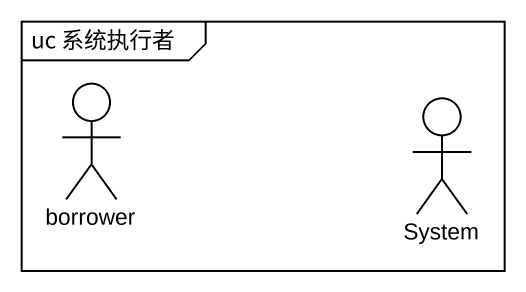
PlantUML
@startuml
mainframe uc 系统执行者
actor borrower
actor System
@enduml
